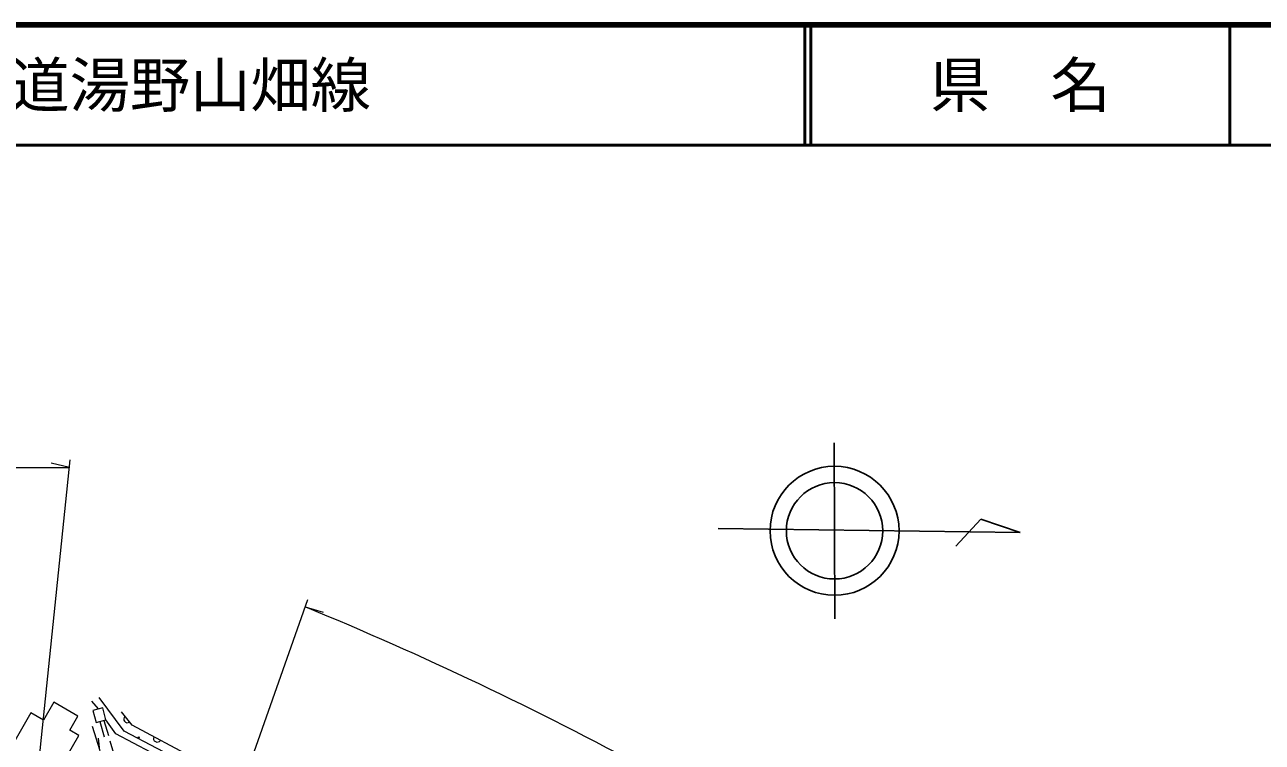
# Model space of a CAD drawing. Units: millimetres, scale not verified. Extents: x 40000 to 680000, y 20000 to 380000.
# Drawn here: x 233011 to 335699, y 320464 to 380000 of the extents above; entities that cross this region are included whole.
import ezdxf
from ezdxf.enums import TextEntityAlignment as Align

# ---------------------------------------------------------------- set-up
doc = ezdxf.new("R2010")
doc.units = ezdxf.units.MM
doc.header["$LTSCALE"] = 1000
for name, color, linetype, lineweight in [('M-BGD', 7, 'Continuous', 13), ('M-BMK-SRVR', 3, 'Continuous', 13), ('M-STR-HTXT', 7, 'Continuous', 13), ('M-TTL', 2, 'Continuous', 140), ('M-TTL-LINE', 7, 'Continuous', 50)]:
    doc.layers.add(name, color=color, linetype=linetype, lineweight=lineweight)
doc.layers.add('M-TTL-TXT', color=7, linetype='Continuous')
doc.styles.add('ＭＳ ゴシック', font='')
doc.styles.get('ＭＳ ゴシック').set_extended_font_data('MS Gothic')

msp = doc.modelspace()

# ---------------------------------------------------------------- linework, layer by layer
at = {"layer": 'M-BGD'}
for p, q in [((239137, 323227), (238572, 323886)), ((234565, 322291), (233527, 322895)), ((239231, 322180), (239605, 320909)), ((239579, 322276), (239948, 321022)), ((240080, 320572), (240520, 319077))]:
    msp.add_line(p, q, dxfattribs=at)
for points in [[(233527, 322895), (230414, 317539), (229575, 318027), (227612, 314650), (232147, 312015), (233661, 314620), (234019, 314412), (234732, 315640), (234471, 315792), (237509, 321018), (236742, 321464), (237422, 322634), (235435, 323788), (234565, 322291)], [(246726, 318507), (241264, 321381), (239175, 324171)], [(247092, 319102), (241915, 321885), (241036, 322978)], [(238607, 321788), (239238, 319788), (239135, 320798)], [(246447, 318053), (240558, 321166), (239753, 322324)]]:
    msp.add_lwpolyline(points, dxfattribs=at)
msp.add_lwpolyline([(238664, 323097), (238938, 322100), (239753, 322324), (239479, 323321)], close=True, dxfattribs=at)
msp.add_circle((242468, 320856), 53.3, dxfattribs=at)
for centre, start, end in [((241542, 322401), 134.68147, 302.87663), ((244004, 320799), 157.64418, 325.83933)]:
    msp.add_arc(centre, 318, start, end, dxfattribs=at)
at = {"layer": 'M-BMK-SRVR', "lineweight": 25}
for p, q in [((300184, 345319), (300241, 330709)), ((312349, 338963), (310266, 336734)), ((315614, 337864), (312349, 338963)), ((290548, 338199), (315614, 337864))]:
    msp.add_line(p, q, dxfattribs=at)
for radius in [5351, 4000]:
    msp.add_circle((300208, 338010), radius, dxfattribs=at)
at = {"layer": 'M-STR-HTXT'}
for p, q in [((162280, 343260), (236711, 343260)), ((233991, 316847), (236776, 343894)), ((236711, 343260), (235211, 343635)), ((249140, 311432), (256495, 332296)), ((256283, 331695), (257768, 331263))]:
    msp.add_line(p, q, dxfattribs=at)
msp.add_arc((144682, 60247), 293494, 61.49038, 67.65088, dxfattribs=at)
at = {"layer": 'M-TTL'}
msp.add_line((680000, 380000), (40000, 380000), dxfattribs=at)
at = {"layer": 'M-TTL-LINE'}
for p, q in [((297750, 380000), (297750, 370000)), ((298250, 380000), (298250, 370000)), ((333000, 380000), (333000, 370000)), ((40000, 370000), (680000, 370000))]:
    msp.add_line(p, q, dxfattribs=at)

# ---------------------------------------------------------------- texts
at = {"layer": 'M-TTL-TXT', "style": 'ＭＳ ゴシック'}
msp.add_text('一般県道湯野山畑線', height=3666, dxfattribs=at).set_placement((216734, 375000), align=Align.MIDDLE_LEFT)
msp.add_text('県\u3000名', height=3666, dxfattribs=at).set_placement((315625, 375000), align=Align.MIDDLE_CENTER)

doc.saveas('drawing.dxf')
